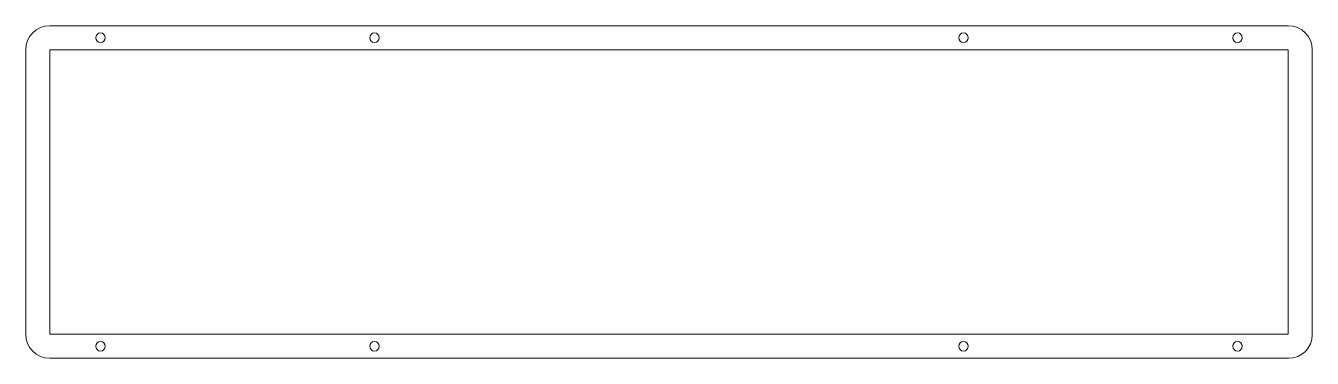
# Model space of a CAD drawing. Header units: millimetres. Extents: x 10832 to 11100, y 11525 to 11594.
import ezdxf

# ---------------------------------------------------------------- set-up
doc = ezdxf.new("R2010")
doc.units = ezdxf.units.MM
doc.layers.add('A-DETL', color=90, linetype='Continuous', lineweight=18)

msp = doc.modelspace()

# ---------------------------------------------------------------- linework, layer by layer
at = {"layer": 'A-DETL'}
for p, q in [((11094.99, 11594.47), (10836.62, 11594.47)), ((10831.62, 11589.47), (10831.62, 11530.17)), ((10836.62, 11530.17), (10836.62, 11589.47)), ((10836.62, 11589.47), (11094.99, 11589.47)), ((11094.99, 11589.47), (11094.99, 11530.17)), ((11099.99, 11530.08), (11099.99, 11589.47)), ((11094.99, 11530.17), (10836.62, 11530.17)), ((10836.62, 11525.17), (11095.07, 11525.17))]:
    msp.add_line(p, q, dxfattribs=at)
for centre, radius, start, end in [((10836.62, 11589.47), 5, 90, 180), ((11094.99, 11589.47), 5, 0, 90), ((10847.22, 11591.97), 1, 0, 180), ((10847.22, 11591.97), 1, 180, 0), ((10904.37, 11591.97), 1, 0, 180), ((10904.37, 11591.97), 1, 180, 0), ((11027.24, 11591.97), 1, 0, 180), ((11027.24, 11591.97), 1, 180, 0), ((11084.39, 11591.97), 1, 0, 180), ((11084.39, 11591.97), 1, 180, 0), ((10836.62, 11530.17), 5, 180, 270), ((11095.07, 11530.08), 4.91, 270, 0), ((10847.22, 11527.67), 1, 0, 180), ((10847.22, 11527.67), 1, 180, 0), ((10904.37, 11527.67), 1, 0, 180), ((10904.37, 11527.67), 1, 180, 0), ((11027.24, 11527.67), 1, 0, 180), ((11027.24, 11527.67), 1, 180, 0), ((11084.39, 11527.67), 1, 0, 180), ((11084.39, 11527.67), 1, 180, 0)]:
    msp.add_arc(centre, radius, start, end, dxfattribs=at)

doc.saveas('drawing.dxf')
